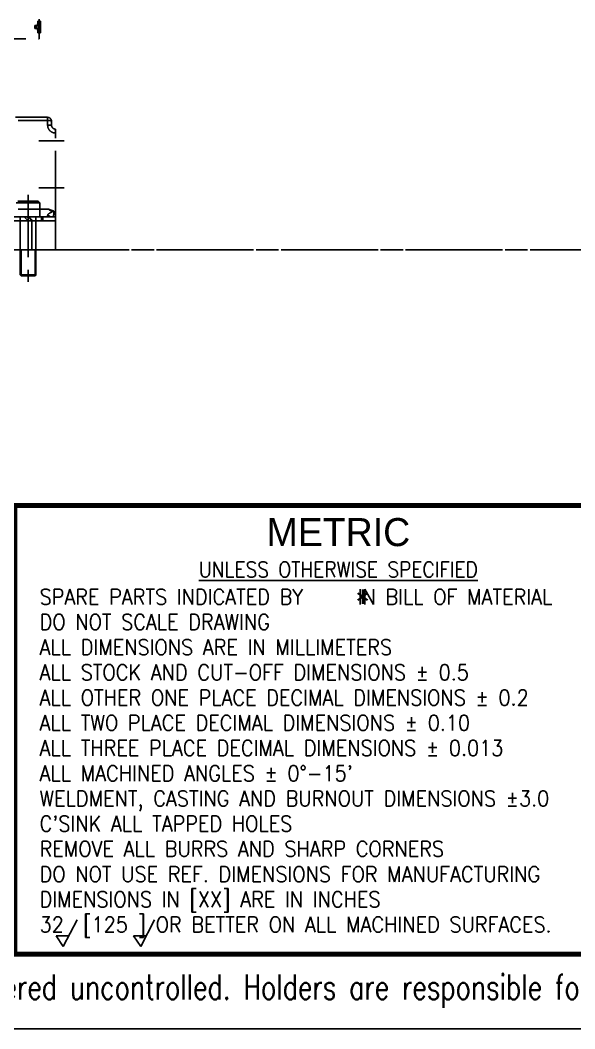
# Model space of a CAD drawing. Extents: x -2384 to 29887, y -2542 to 22350.
# Drawn here: x 5055 to 5762, y 0 to 1285 of the extents above; entities that cross this region are included whole.
import ezdxf
from ezdxf.enums import TextEntityAlignment as Align

# ---------------------------------------------------------------- set-up
doc = ezdxf.new("R2010")
doc.units = 0
doc.header["$LTSCALE"] = 63.5
doc.header["$MEASUREMENT"] = 0
doc.linetypes.add('CENTER', pattern=[2, 1.25, -0.25, 0.25, -0.25])
doc.linetypes.add('PHANTOM', pattern=[2.5, 1.25, -0.25, 0.25, -0.25, 0.25, -0.25])
doc.layers.get('0').update_dxf_attribs({"linetype": 'CONTINUOUS'})
for name, color, linetype in [('2', 2, 'CENTER'), ('3', 3, 'CONTINUOUS'), ('4', 6, 'PHANTOM'), ('6', 8, 'CONTINUOUS')]:
    doc.layers.add(name, color=color, linetype=linetype)
doc.styles.add('ROMANS', font='ROMANS.shx')
doc.styles.add('TitleBlockText1', font='romans.shx', dxfattribs={"width": 0.75})
doc.styles.add('TitleBlockText2', font='vinet.ttf')

# ---------------------------------------------------------------- blocks, each defined once
blk = doc.blocks.new('titleblock-d-metric')
at = {"layer": '6', "color": 5}
for p, q in [((-343.05, 0.98), (-341.29, 4.38)), ((-333.17, 0.98), (-331.41, 4.38)), ((-342.41, 2.31), (-343.98, 2.31)), ((-343.98, 2.31), (-343.05, 0.98)), ((-332.53, 2.31), (-334.1, 2.31)), ((-334.1, 2.31), (-333.17, 0.98))]:
    blk.add_line(p, q, dxfattribs=at)
at = {"layer": '6'}
blk.add_lwpolyline([(0, 57.15, 0.635, 0.635, 0), (-349.25, 57.15, 0.635, 0.635, 0), (-349.25, 0, 0, 0, 0)], format="xyseb", dxfattribs=at)
at = {"layer": '6', "color": 5, "style": 'TitleBlockText2'}
blk.add_text('METRIC', height=3.572, dxfattribs=at).set_placement((-307.98, 51.99), align=Align.CENTER)
at = {"layer": '6', "color": 5, "style": 'TitleBlockText1', "width": 0.875}
blk.add_text('%%UUNLESS OTHERWISE SPECIFIED', height=1.9844, dxfattribs=at).set_placement((-307.98, 48.02), align=Align.CENTER)
at = {"layer": '6', "color": 5, "style": 'TitleBlockText1', "width": 0.90625}
for s, height, p in [('SPARE PARTS INDICATED BY   IN BILL OF MATERIAL', 1.9844, (-346.07, 44.54)), ('*', 3.17, (-305.85, 43.29)), ('DO NOT SCALE DRAWING', 1.9844, (-346.07, 41.33)), ('ALL DIMENSIONS ARE IN MILLIMETERS', 1.9844, (-346.07, 38.12)), ('ALL STOCK AND CUT-OFF DIMENSIONS %%P 0.5', 1.9844, (-346.07, 34.91)), ('ALL OTHER ONE PLACE DECIMAL DIMENSIONS %%P 0.2', 1.9844, (-346.07, 31.69)), ('ALL TWO PLACE DECIMAL DIMENSIONS %%P 0.10', 1.9844, (-346.07, 28.48)), ('ALL THREE PLACE DECIMAL DIMENSIONS %%P 0.013', 1.9844, (-346.07, 25.27)), ("ALL MACHINED ANGLES %%P 0%%D-15'", 1.9844, (-346.07, 22.05)), ('WELDMENT, CASTING AND BURNOUT DIMENSIONS %%P3.0', 1.9844, (-346.07, 18.84)), ("C'SINK ALL TAPPED HOLES", 1.9844, (-346.07, 15.63)), ('REMOVE ALL BURRS AND SHARP CORNERS', 1.9844, (-346.07, 12.42)), ('DO NOT USE REF. DIMENSIONS FOR MANUFACTURING', 1.9844, (-346.07, 9.2)), ('DIMENSIONS IN [XX] ARE IN INCHES', 1.9844, (-346.07, 5.99)), ('32  [125 ] OR BETTER ON ALL MACHINED SURFACES.', 1.9844, (-346.07, 2.78))]:
    blk.add_text(s, height=height, dxfattribs=at).set_placement(p)
at = {"layer": '6', "color": 13, "style": 'TitleBlockText1', "width": 0.75, "flags": 8}
for tag, p in [('TITLE_LINE_1', (-66.67, 50.01)), ('TITLE_LINE_2', (-66.67, 43.26)), ('TITLE_LINE_3', (-66.67, 36.51))]:
    blk.add_attdef(tag, text='', height=3.97, dxfattribs=at).set_placement(p, align=Align.CENTER)
at = {"layer": '6', "color": 13, "style": 'TitleBlockText1', "flags": 8}
for tag, p in [('PROJECT_NO', (-111.13, 27.78)), ('DRAWN_BY', (-57.15, 27.78)), ('DATE', (-28.58, 27.78)), ('SCALE', (-120.65, 19.84)), ('CHECKED_BY', (-57.15, 19.84)), ('DATE', (-28.58, 19.84))]:
    blk.add_attdef(tag, p, '', height=3.17, dxfattribs=at)
at = {"layer": '6', "color": 13, "style": 'TitleBlockText1', "width": 0.75, "flags": 8}
for tag, p in [('SHT', (-119.86, 7.14)), ('SHTS', (-92.87, 7.14)), ('DWG_NO', (-39.69, 7.14))]:
    blk.add_attdef(tag, text='', height=7.14, dxfattribs=at).set_placement(p, align=Align.MIDDLE)
blk.add_attdef('FILENAME', (-82.55, -5.33), '', height=3.17, dxfattribs=at)
blk = doc.blocks.new('r2000ibSolutionArm-ev')
at = {"layer": '2'}
for p, q in [((316.1, 139), (283.8, 139)), ((316.1, 79), (283.8, 79)), ((270, 70.1), (270, -40.8))]:
    blk.add_line(p, q, dxfattribs=at)
at = {"layer": '4'}
for p, q in [((278.6, 286), (278.6, 282)), ((278.6, 286), (280.7, 286)), ((280.7, 286), (280.7, 282)), ((283.2, 286), (280.7, 286)), ((282.7, 291.5), (284.7, 291.5)), ((283.2, 282), (283.2, 286)), ((283.2, 284), (283.8, 284)), ((283.9, 291.5), (285.9, 291.5)), ((283.9, 291.5), (283.9, 291.5)), ((284, 291.5), (284, 294)), ((284, 291.5), (284.7, 291.5)), ((284.7, 291.5), (284.7, 288)), ((284.7, 291.5), (284.7, 291.5)), ((284.7, 288), (285.1, 288)), ((285.1, 288), (285.1, 280)), ((285.1, 283.2), (285.4, 283.2)), ((285.4, 283.2), (285.7, 283.2)), ((285.4, 281.9), (285.4, 283.2)), ((285.7, 283.2), (285.7, 281.9)), ((285.9, 281.9), (285.9, 291.5)), ((285.9, 291.5), (286, 291.5)), ((286, 291.5), (286, 281.9)), ((278.6, 282), (280.7, 282)), ((280.7, 282), (283.2, 282)), ((282.7, 276.5), (284.7, 276.5)), ((284, 276.5), (285.9, 276.5)), ((284, 276.5), (284.7, 276.5)), ((284, 269), (284, 276.5)), ((284.7, 280), (284.7, 276.5)), ((285.1, 280), (284.7, 280)), ((284.7, 276.5), (284.7, 276.5)), ((284.7, 276.5), (285.8, 276.5)), ((285.1, 281.9), (285.4, 281.9)), ((124.4, 269), (284, 269)), ((254.1, 169), (295, 169)), ((257.5, 169), (295, 169)), ((295, 165), (295, 169)), ((295, 165), (257.5, 165)), ((295, 159), (295, 165)), ((300, 159), (295, 159)), ((300, 164), (300, 163.2)), ((300, 164), (300, 159)), ((300, 163.2), (300, 159)), ((305, 149), (305, 154)), ((305, 47), (305, 149)), ((285, 60), (255, 60)), ((283, 62), (257, 62)), ((257.5, 52), (296.3, 52)), ((285, 60), (283, 62)), ((285, 42), (285, 60)), ((240, 42), (267.9, 42)), ((260, -31.9), (260, 42)), ((265, 42), (270, 37)), ((267.9, 42), (305, 42)), ((270, 42), (275, 37)), ((280, 42), (280, -31.9)), ((287.2, 37), (287.2, 42)), ((289, 37), (289, 42)), ((295, 42), (295, 43.7)), ((305, 42), (305, 47)), ((305, 42), (305, 37)), ((289, 37), (251, 37)), ((275, 0), (275, 37)), ((305, 37), (275, 37)), ((305, 37), (305, 0)), ((235, 0), (275, 0)), ((261.1, -33), (261.1, 0)), ((275, 0), (305, 0)), ((278.9, -33), (278.9, 0)), ((280, -31.9), (260, -31.9)), ((261.1, -33), (260, -31.9)), ((278.9, -33), (261.1, -33)), ((280, -31.9), (278.9, -33))]:
    blk.add_line(p, q, dxfattribs=at)
for centre, radius, start, end in [((295, 164), 4.99, 0, 90), ((305, 159), 10, 180.0445, 269.8982), ((305, 159), 5, 180, 270), ((339, 81.6), 48.5, 222.1493, 225.5198)]:
    blk.add_arc(centre, radius, start, end, dxfattribs=at)
for centre, major_axis, ratio, start_param, end_param in [((0, 317.3), (284, 0), 0.9375, 6.165486, 6.186226), ((0, 317.3), (286, 0), 0.9375, 6.158796, 6.186906), ((0, 250.7), (286, 0), 0.9375, 0.096279, 0.124389), ((0, 250.7), (284, 0), 0.9375, 0.096959, 0.117704), ((295, 164), (4.99, 0), 0.198397, 0, 1.570796), ((267.9, 37), (-7.07, 0), 0.707107, 3.141593, 4.712389), ((295, 39.5), (-5, 0), 0.830948, 3.776508, 4.712389)]:
    blk.add_ellipse(centre, major_axis=major_axis, ratio=ratio, start_param=start_param, end_param=end_param, dxfattribs=at)
for points, knots in [([(285.8, 276.5), (285.8, 276.5), (285.7, 276.9), (285.6, 278.2), (285.5, 278.8), (285.5, 280.2), (285.4, 281), (285.4, 281.9)], [0.5, 0.5, 0.5, 0.5, 0.75, 0.75, 0.875, 0.875, 1, 1, 1, 1]), ([(285.7, 281.9), (285.7, 281.5), (285.7, 281.1), (285.7, 280.4), (285.7, 280.1), (285.8, 279.5), (285.8, 279.3), (285.9, 279.3), (285.9, 279.5), (285.9, 280.1), (285.9, 280.4), (285.9, 281.1), (285.9, 281.5), (285.9, 281.9)], [0, 0, 0, 0, 0.125, 0.125, 0.25, 0.25, 0.5, 0.5, 0.75, 0.75, 0.875, 0.875, 1, 1, 1, 1]), ([(286, 281.9), (286, 281), (286, 280.2), (286, 278.8), (286, 278.2), (285.9, 277), (285.9, 276.6), (285.8, 276.5)], [0, 0, 0, 0, 0.125, 0.125, 0.25, 0.25, 0.4809538, 0.4809538, 0.4809538, 0.4809538]), ([(300, 159), (300, 157.8), (300.5, 156.6), (301.7, 155.2), (302.2, 154.8), (303, 154.4), (303.3, 154.3), (303.9, 154.1), (304.2, 154.1), (304.5, 154), (304.6, 153.9), (304.7, 153.7), (304.7, 153.6), (304.8, 153.2), (304.8, 152.8), (304.9, 151.4), (305, 150.2), (305, 149)], [0, 0, 0, 0, 0.25, 0.25, 0.375, 0.375, 0.4375, 0.4375, 0.5, 0.5, 0.5625, 0.5625, 0.625, 0.625, 0.75, 0.75, 1, 1, 1, 1]), ([(295, 43.7), (295, 44), (295.1, 44.5), (295.6, 45.3), (296, 45.7), (297.3, 46.8), (298.4, 47.5), (299.8, 48.1), (300.1, 48.2), (300.5, 48.4), (300.6, 48.5), (300.8, 48.6), (300.9, 48.6), (301, 48.7), (301.1, 48.8), (301, 49), (300.8, 49.1), (300.5, 49.3), (300.4, 49.3), (300, 49.5), (299.7, 49.6), (298.3, 50.3), (297.2, 51), (296.3, 52)], [0, 0, 0, 0, 0.125, 0.125, 0.25, 0.25, 0.5, 0.5, 0.5625, 0.5625, 0.59375, 0.59375, 0.609375, 0.609375, 0.625, 0.625, 0.65625, 0.65625, 0.6875, 0.6875, 0.75, 0.75, 1, 1, 1, 1]), ([(296.3, 52), (296.6, 51.8), (296.9, 51.7), (297.4, 51.4), (297.7, 51.3), (298.6, 51), (299.1, 50.7), (300, 50.5), (300.3, 50.4), (300.9, 50.2), (301.2, 50.1), (301.6, 50), (301.8, 49.9), (302, 49.8), (302.2, 49.7), (302.6, 49.5), (302.8, 49.3), (303, 49.1)], [0, 0, 0, 0, 0.125, 0.125, 0.25, 0.25, 0.5, 0.5, 0.625, 0.625, 0.75, 0.75, 0.8125, 0.8125, 0.875, 0.875, 1, 1, 1, 1]), ([(303, 49.1), (303, 48.1), (303, 47.2), (302.9, 45.7), (302.8, 45.2), (302.6, 44.3), (302.5, 43.9), (302.2, 43), (301.9, 42.6), (301.6, 42.2), (301.5, 42.1), (301.4, 42)], [0, 0, 0, 0, 0.25, 0.25, 0.375, 0.375, 0.5, 0.5, 0.625, 0.625, 0.652365, 0.652365, 0.652365, 0.652365])]:
    blk.add_open_spline(points, degree=3, knots=knots, dxfattribs=at)

msp = doc.modelspace()

# ---------------------------------------------------------------- linework, layer by layer
at = {"layer": '4'}
for p in [(149.1, 992.5), (669.8, 992.5)]:
    msp.add_line(p, (6953, 992.5), dxfattribs=at)
at = {"layer": '6'}
msp.add_lwpolyline([(8636, 5588), (0, 5588), (0, 0), (8636, 0)], close=True, dxfattribs=at)
at = {"layer": '6', "const_width": 6.35}
msp.add_lwpolyline([(95.2, 5492.7), (8540.8, 5492.7), (8540.8, 95.2), (95.2, 95.2)], close=True, dxfattribs=at)

# ---------------------------------------------------------------- block references
at = {"xscale": 10, "yscale": 10, "zscale": 10}
msp.add_blockref('titleblock-d-metric', (8540.8, 95.2), dxfattribs=at)
at = {"layer": '4'}
msp.add_blockref('r2000ibSolutionArm-ev', (4795.3, 992.5), dxfattribs=at)

# ---------------------------------------------------------------- texts
at = {"layer": '3', "style": 'ROMANS', "width": 0.75}
msp.add_text('The controlled version of this document is electronically maintained. Hard copies are considered uncontrolled. Holders are responsible for verifying the revision level prior to use.', height=31.75, dxfattribs=at).set_placement((4980.8, 48.7), align=Align.MIDDLE)

doc.saveas('drawing.dxf')
